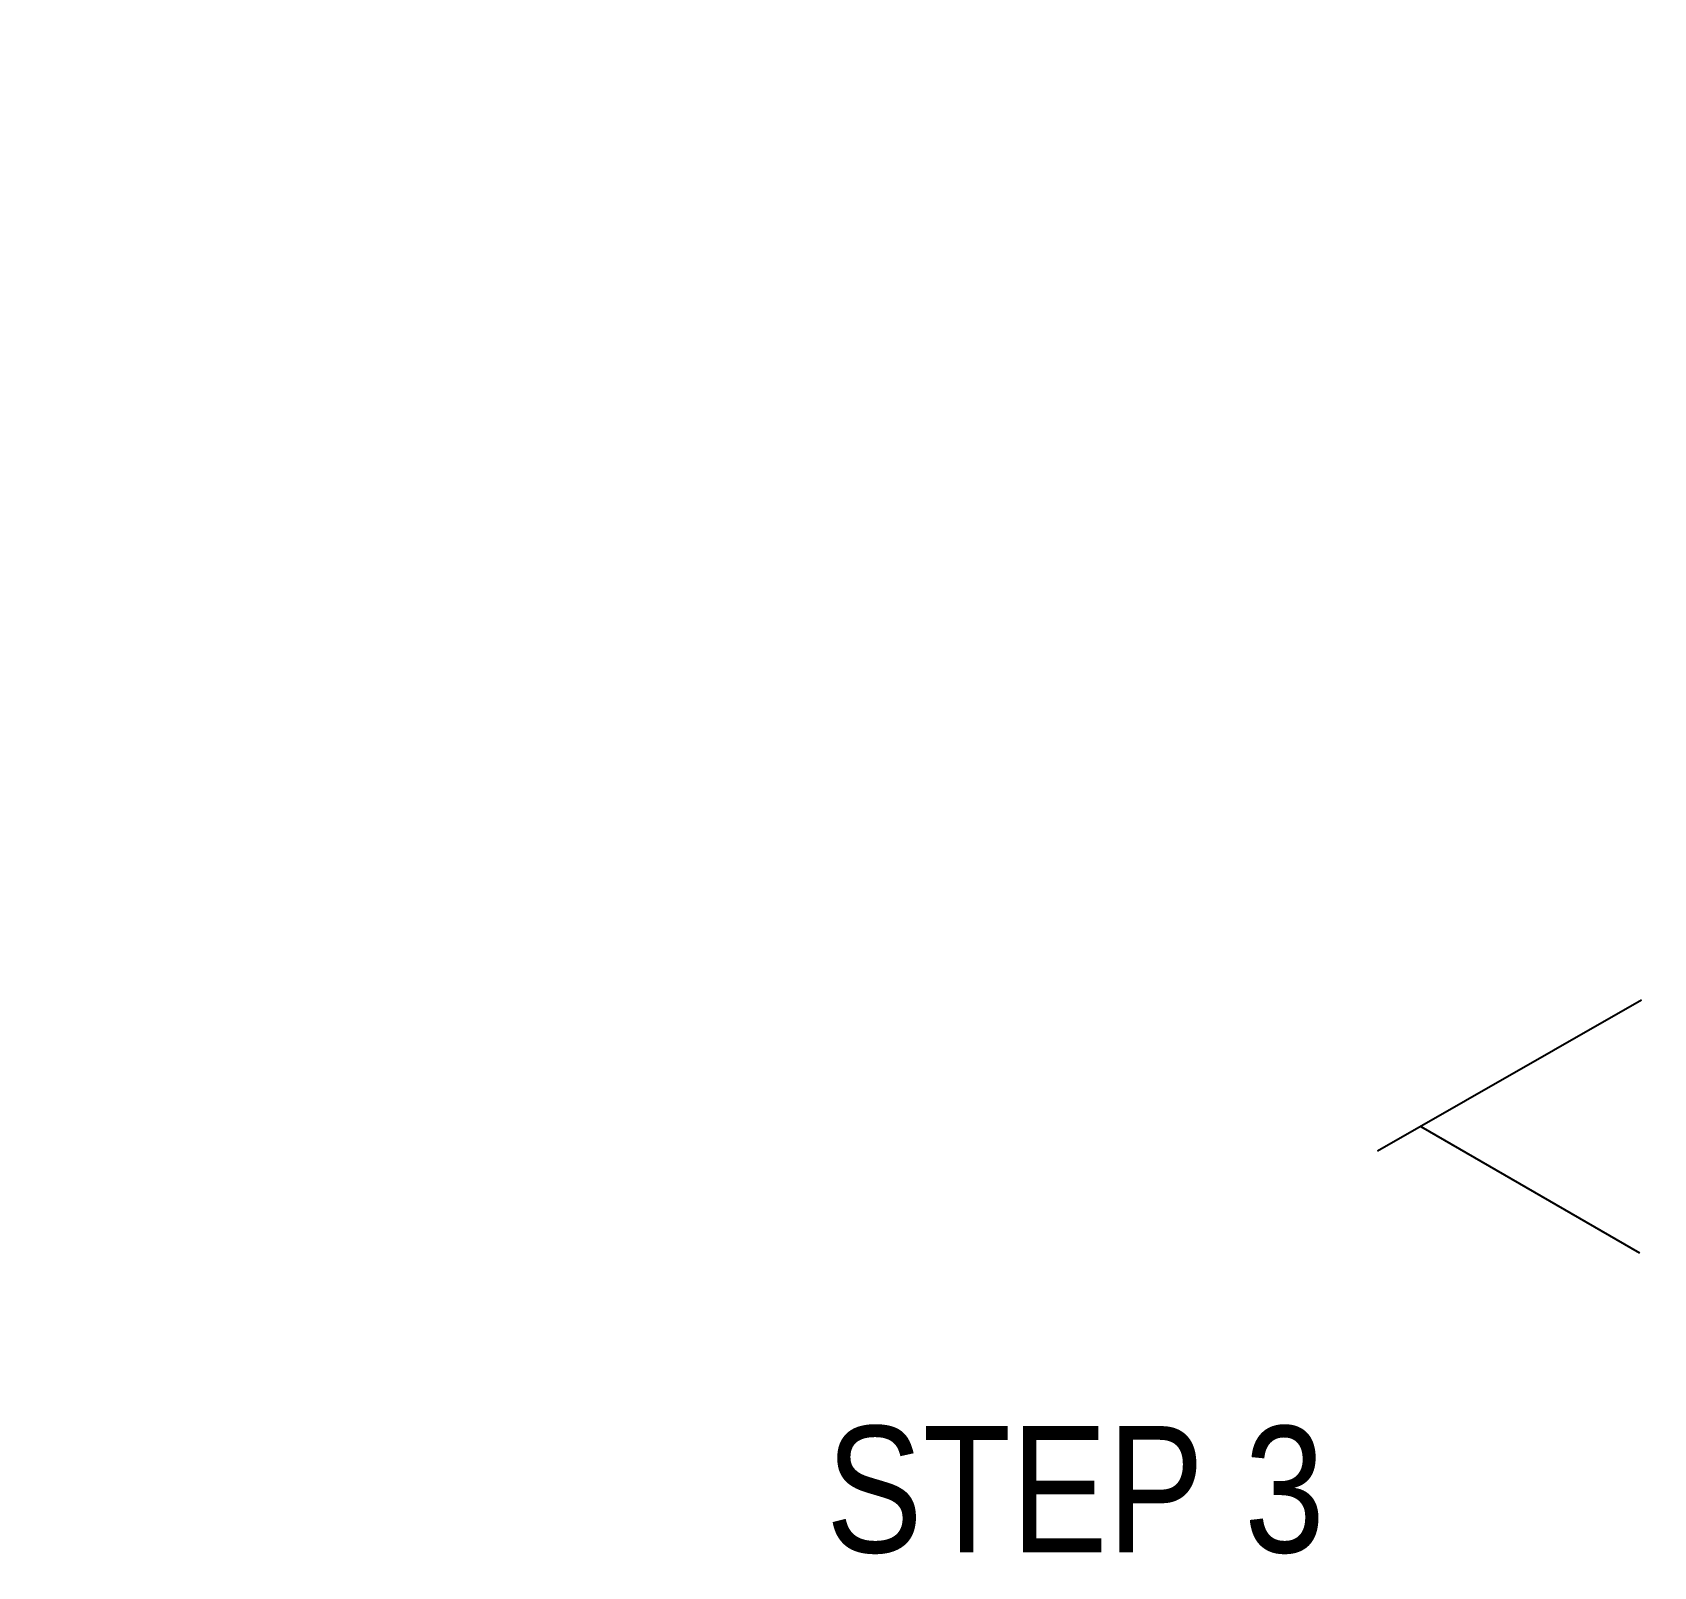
# Model space of a CAD drawing. Header units: inches. Extents: x -17.6 to 82.3, y -15.1 to 23.2.
# Drawn here: x -4.956 to -0.946, y -1.891 to 1.903 of the extents above; entities that cross this region are included whole.
import ezdxf

# ---------------------------------------------------------------- set-up
doc = ezdxf.new("R2010")
doc.units = ezdxf.units.IN
doc.header["$MEASUREMENT"] = 0
for name, color, linetype, lineweight in [('.ATI-TEXT', 7, 'Continuous', 0), ('G-ANNO-TTLB', 7, 'Continuous', 0), ('TYVEK', 7, 'Continuous', 0)]:
    doc.layers.add(name, color=color, linetype=linetype, lineweight=lineweight)

# ---------------------------------------------------------------- blocks, each defined once
blk = doc.blocks.new('Block_40')
at = {"layer": 'TYVEK', "color": 18, "lineweight": 35, "true_color": 0x000000}
for points in [[(-4.606, 1.8318)], [(-4.606, -4.0622)]]:
    blk.add_lwpolyline(points, dxfattribs=at)

msp = doc.modelspace()

# ---------------------------------------------------------------- hatches: boundary and pattern name
at = {"layer": 'G-ANNO-TTLB', "true_color": 0xff00ff, "transparency": 33554687}
h = msp.add_hatch(color=6, dxfattribs=at)
edge = h.paths.add_edge_path()
edge.add_spline(control_points=[(24.6253, -11.0625), (24.6253, -11.0625), (-16.0625, -11.0625), (-16.0625, -11.0625), (-16.0625, -11.0625), (-16.0625, 23.0625), (-16.0625, 23.0625), (-16.0625, 23.0625), (24.6253, 23.0625), (24.6253, 23.0625), (24.6253, 23.0625), (24.6253, -11.0625), (24.6253, -11.0625)], knot_values=[0, 0, 0, 0, 1, 1, 1, 2, 2, 2, 3, 3, 3, 4, 4, 4, 4], degree=3, periodic=0)
edge = h.paths.add_edge_path()
edge.add_spline(control_points=[(-15.9375, 22.9375), (-15.9375, 22.9375), (-15.9375, -10.9375), (-15.9375, -10.9375), (-15.9375, -10.9375), (24.5003, -10.9375), (24.5003, -10.9375), (24.5003, -10.9375), (24.5003, 22.9375), (24.5003, 22.9375), (24.5003, 22.9375), (-15.9375, 22.9375), (-15.9375, 22.9375)], knot_values=[0, 0, 0, 0, 1, 1, 1, 2, 2, 2, 3, 3, 3, 4, 4, 4, 4], degree=3, periodic=0)
edge.add_line((-15.9375, 22.9375), (-15.9375, 22.9375))

# ---------------------------------------------------------------- linework, layer by layer
at = {"layer": 'G-ANNO-TTLB'}
for points in [[(24.6253, -11.0625), (24.6253, -11.0625), (-16.0625, -11.0625), (-16.0625, -11.0625), (-16.0625, -11.0625), (-16.0625, 23.0625), (-16.0625, 23.0625), (-16.0625, 23.0625), (24.6253, 23.0625), (24.6253, 23.0625), (24.6253, 23.0625), (24.6253, -11.0625), (24.6253, -11.0625)], [(-15.9375, 22.9375), (-15.9375, 22.9375), (-15.9375, -10.9375), (-15.9375, -10.9375), (-15.9375, -10.9375), (24.5003, -10.9375), (24.5003, -10.9375), (24.5003, -10.9375), (24.5003, 22.9375), (24.5003, 22.9375), (24.5003, 22.9375), (-15.9375, 22.9375), (-15.9375, 22.9375)]]:
    msp.add_open_spline(points, degree=3, knots=[0, 0, 0, 0, 1, 1, 1, 2, 2, 2, 3, 3, 3, 4, 4, 4, 4], dxfattribs=at)
at = {"layer": 'TYVEK', "color": 1, "lineweight": 25, "true_color": 0xff0000}
for p, q in [((-0.9766, -0.4906), (-1.6293, -0.8638)), ((-1.5223, -0.8026), (-0.9809, -1.1155))]:
    msp.add_line(p, q, dxfattribs=at)

# ---------------------------------------------------------------- block references
at = {"layer": 'TYVEK'}
msp.add_blockref('Block_40', (0, 0), dxfattribs=at)

# ---------------------------------------------------------------- texts
at = {"layer": '.ATI-TEXT', "insert": (-2.993, -1.8607), "char_height": 0.2, "attachment_point": 7}
msp.add_mtext('\\C18;\\c0;\\FArial Narrow|b0|i0|c1;\\H0.312500;\\W1.000000;STEP 3', dxfattribs=at)

doc.saveas('drawing.dxf')
